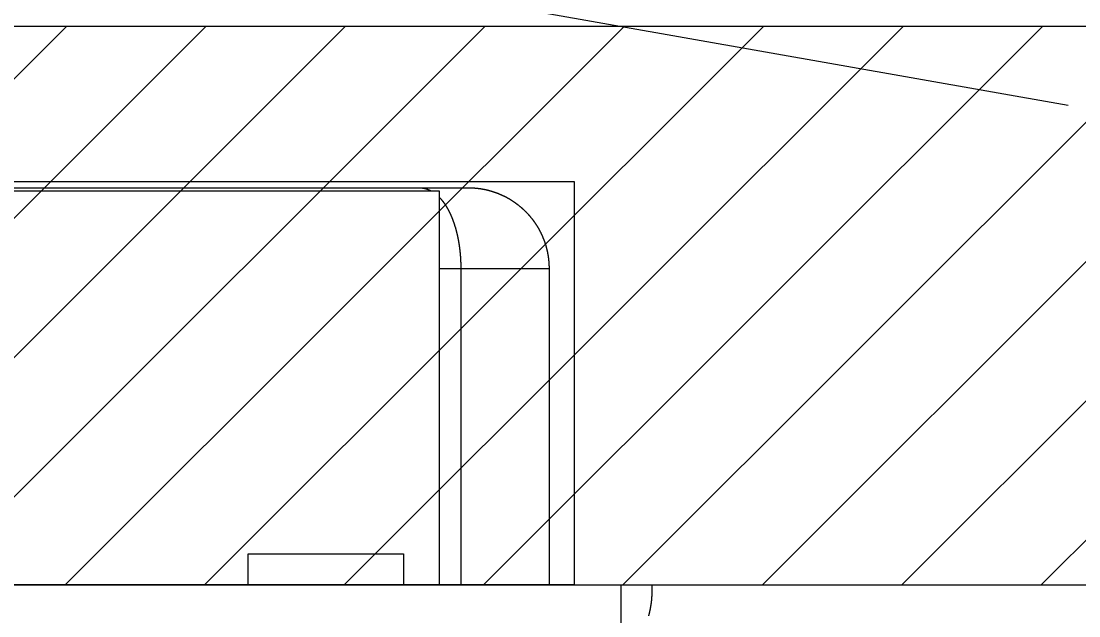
# Model space of a CAD drawing. Header units: millimetres. Extents: x -853320 to 19484, y -510814 to 9708.
# Drawn here: x 13748.54 to 13782.6, y 3747.82 to 3766.98 of the extents above; entities that cross this region are included whole.
import ezdxf

# ---------------------------------------------------------------- set-up
doc = ezdxf.new("R2010")
doc.units = ezdxf.units.MM
doc.linetypes.add('BEARBEITUNGEN', pattern=[0])
doc.linetypes.add('NASCOSTA', pattern=[9.525, 6.35, -3.175])
doc.layers.add('DS_ST_quote 1_50', color=7, linetype='Continuous')
for name, color, linetype, lineweight in [('F_ARREDI', 7, 'Continuous', 5), ('F_FERRAMENTA', 253, 'Continuous', 5), ('F_Guide', 1, 'Continuous', 9), ('F_MULTI laminato OPACO', 1, 'Continuous', 5), ('F_Proiezioni', 253, 'NASCOSTA', 9), ('F_STRIP-LED', 2, 'Continuous', 5)]:
    doc.layers.add(name, color=color, linetype=linetype, lineweight=lineweight)
doc.styles.add('ARIAL', font='arial.ttf')
doc.dimstyles.new('ISO-100', dxfattribs={"dimtxt": 100, "dimasz": 5, "dimexe": 0.25, "dimexo": 6, "dimgap": 6, "dimtad": 1, "dimtxsty": 'ARIAL', "dimblk": 'ARCHTICK', "dimcen": 2.5, "dimdle": 15, "dimse1": 1, "dimse2": 1, "dimclrd": 256, "dimclre": 256, "dimclrt": 256, "dimadec": 0, "dimazin": 0, "dimtfac": 1, "dimtmove": 0, "dimatfit": 3, "dimldrblk": 'ARCHTICK', "dimfxl": 1, "dimlwd": -1, "dimlwe": -1, "dimarcsym": 0})

# ---------------------------------------------------------------- blocks, each defined once
blk = doc.blocks.new('CERNIERA_batttuta_pianta')
at = {"layer": 'F_FERRAMENTA'}
for p, q in [((813224.311, 528412.963), (813224.311, 528415.163)), ((813225.204, 528413.955), (813225.202, 528413.963)), ((813225.207, 528413.947), (813225.204, 528413.955)), ((813225.209, 528413.939), (813225.207, 528413.947)), ((813225.211, 528413.931), (813225.209, 528413.939)), ((813225.213, 528413.923), (813225.211, 528413.931)), ((813225.215, 528413.915), (813225.213, 528413.923)), ((813225.217, 528413.906), (813225.215, 528413.915)), ((813225.219, 528413.898), (813225.217, 528413.906)), ((813225.221, 528413.89), (813225.219, 528413.898)), ((813225.223, 528413.882), (813225.221, 528413.89)), ((813225.225, 528413.874), (813225.223, 528413.882)), ((813225.227, 528413.866), (813225.225, 528413.874)), ((813225.229, 528413.858), (813225.227, 528413.866)), ((813225.231, 528413.849), (813225.229, 528413.858)), ((813225.233, 528413.841), (813225.231, 528413.849)), ((813225.235, 528413.833), (813225.233, 528413.841)), ((813225.237, 528413.825), (813225.235, 528413.833)), ((813225.239, 528413.817), (813225.237, 528413.825)), ((813225.241, 528413.809), (813225.239, 528413.817)), ((813225.242, 528413.8), (813225.241, 528413.809)), ((813225.244, 528413.792), (813225.242, 528413.8)), ((813225.246, 528413.784), (813225.244, 528413.792)), ((813225.248, 528413.776), (813225.246, 528413.784)), ((813225.249, 528413.768), (813225.248, 528413.776)), ((813225.251, 528413.76), (813225.249, 528413.768)), ((813225.253, 528413.752), (813225.251, 528413.76)), ((813225.254, 528413.743), (813225.253, 528413.752)), ((813225.256, 528413.735), (813225.254, 528413.743)), ((813225.257, 528413.727), (813225.256, 528413.735)), ((813225.259, 528413.719), (813225.257, 528413.727)), ((813225.26, 528413.711), (813225.259, 528413.719)), ((813225.262, 528413.703), (813225.26, 528413.711)), ((813225.263, 528413.694), (813225.262, 528413.703)), ((813225.265, 528413.686), (813225.263, 528413.694)), ((813225.266, 528413.678), (813225.265, 528413.686)), ((813225.268, 528413.67), (813225.266, 528413.678)), ((813225.269, 528413.662), (813225.268, 528413.67)), ((813225.27, 528413.654), (813225.269, 528413.662)), ((813225.272, 528413.646), (813225.27, 528413.654)), ((813225.273, 528413.637), (813225.272, 528413.646)), ((813225.274, 528413.629), (813225.273, 528413.637)), ((813225.276, 528413.621), (813225.274, 528413.629)), ((813225.277, 528413.613), (813225.276, 528413.621)), ((813225.278, 528413.605), (813225.277, 528413.613)), ((813225.279, 528413.597), (813225.278, 528413.605)), ((813225.281, 528413.589), (813225.279, 528413.597)), ((813225.282, 528413.58), (813225.281, 528413.589)), ((813225.283, 528413.572), (813225.282, 528413.58)), ((813225.284, 528413.564), (813225.283, 528413.572)), ((813225.285, 528413.556), (813225.284, 528413.564)), ((813225.286, 528413.548), (813225.285, 528413.556)), ((813225.287, 528413.54), (813225.286, 528413.548)), ((813225.288, 528413.532), (813225.287, 528413.54)), ((813225.289, 528413.524), (813225.288, 528413.532)), ((813225.29, 528413.515), (813225.289, 528413.524)), ((813225.291, 528413.507), (813225.29, 528413.515)), ((813225.292, 528413.499), (813225.291, 528413.507)), ((813225.293, 528413.491), (813225.292, 528413.499)), ((813225.294, 528413.483), (813225.293, 528413.491)), ((813225.295, 528413.475), (813225.294, 528413.483)), ((813225.295, 528413.467), (813225.295, 528413.475)), ((813225.296, 528413.459), (813225.295, 528413.467)), ((813225.297, 528413.451), (813225.296, 528413.459)), ((813225.298, 528413.442), (813225.297, 528413.451)), ((813225.299, 528413.434), (813225.298, 528413.442)), ((813225.299, 528413.426), (813225.299, 528413.434)), ((813225.3, 528413.418), (813225.299, 528413.426)), ((813225.301, 528413.41), (813225.3, 528413.418)), ((813225.301, 528413.402), (813225.301, 528413.41)), ((813225.302, 528413.394), (813225.301, 528413.402)), ((813225.303, 528413.386), (813225.302, 528413.394)), ((813225.303, 528413.378), (813225.303, 528413.386)), ((813225.304, 528413.37), (813225.303, 528413.378)), ((813225.304, 528413.362), (813225.304, 528413.37)), ((813225.305, 528413.354), (813225.304, 528413.362)), ((813225.305, 528413.346), (813225.305, 528413.354)), ((813225.306, 528413.338), (813225.305, 528413.346)), ((813225.306, 528413.33), (813225.306, 528413.338)), ((813225.307, 528413.322), (813225.306, 528413.33)), ((813225.307, 528413.314), (813225.307, 528413.322)), ((813225.308, 528413.306), (813225.307, 528413.314)), ((813225.308, 528413.298), (813225.308, 528413.306)), ((813225.308, 528413.29), (813225.308, 528413.298)), ((813225.309, 528413.282), (813225.308, 528413.29)), ((813225.309, 528413.274), (813225.309, 528413.282)), ((813225.309, 528413.266), (813225.309, 528413.274)), ((813225.309, 528413.258), (813225.309, 528413.266)), ((813225.31, 528413.25), (813225.309, 528413.258)), ((813225.31, 528413.242), (813225.31, 528413.25)), ((813225.31, 528413.234), (813225.31, 528413.242)), ((813225.31, 528413.226), (813225.31, 528413.234)), ((813225.31, 528413.218), (813225.31, 528413.226)), ((813225.311, 528413.21), (813225.31, 528413.218)), ((813225.311, 528413.202), (813225.311, 528413.21)), ((813225.311, 528413.194), (813225.311, 528413.202)), ((813225.311, 528413.186), (813225.311, 528413.194)), ((813225.311, 528413.179), (813225.311, 528413.186)), ((813225.311, 528413.171), (813225.311, 528413.179)), ((813225.311, 528413.163), (813225.311, 528413.171)), ((813225.311, 528412.963), (813225.311, 528413.163)), ((813188.411, 528412.963), (813225.311, 528412.963)), ((813210.923, 528412.963), (813210.923, 528412.963)), ((813217.698, 528412.963), (813217.698, 528412.963)), ((813218.459, 528400.263), (813218.459, 528412.963)), ((813219.159, 528402.763), (813219.159, 528412.963)), ((813222.001, 528402.763), (813222.001, 528412.963)), ((813218.459, 528402.763), (813219.159, 528402.763)), ((813219.155, 528402.577), (813219.156, 528402.585)), ((813219.156, 528402.602), (813219.157, 528402.61)), ((813219.156, 528402.594), (813219.156, 528402.602)), ((813219.156, 528402.585), (813219.156, 528402.594)), ((813219.157, 528402.644), (813219.158, 528402.653)), ((813219.157, 528402.636), (813219.157, 528402.644)), ((813219.157, 528402.627), (813219.157, 528402.636)), ((813219.157, 528402.619), (813219.157, 528402.627)), ((813219.157, 528402.61), (813219.157, 528402.619)), ((813219.158, 528402.712), (813219.159, 528402.72)), ((813219.158, 528402.703), (813219.158, 528402.712)), ((813219.158, 528402.695), (813219.158, 528402.703)), ((813219.158, 528402.686), (813219.158, 528402.695)), ((813219.158, 528402.678), (813219.158, 528402.686)), ((813219.158, 528402.669), (813219.158, 528402.678)), ((813219.158, 528402.661), (813219.158, 528402.669)), ((813219.158, 528402.653), (813219.158, 528402.661)), ((813219.159, 528402.763), (813222.001, 528402.763)), ((813219.159, 528402.754), (813219.159, 528402.763)), ((813219.159, 528402.746), (813219.159, 528402.754)), ((813219.159, 528402.737), (813219.159, 528402.746)), ((813219.159, 528402.729), (813219.159, 528402.737)), ((813219.159, 528402.72), (813219.159, 528402.729)), ((813221.994, 528402.579), (813221.995, 528402.587)), ((813221.995, 528402.587), (813221.996, 528402.595)), ((813221.996, 528402.603), (813221.997, 528402.611)), ((813221.996, 528402.595), (813221.996, 528402.603)), ((813221.997, 528402.627), (813221.998, 528402.635)), ((813221.997, 528402.619), (813221.997, 528402.627)), ((813221.997, 528402.611), (813221.997, 528402.619)), ((813221.998, 528402.643), (813221.999, 528402.651)), ((813221.998, 528402.635), (813221.998, 528402.643)), ((813221.999, 528402.675), (813222, 528402.683)), ((813221.999, 528402.667), (813221.999, 528402.675)), ((813221.999, 528402.659), (813221.999, 528402.667)), ((813221.999, 528402.651), (813221.999, 528402.659)), ((813222, 528402.707), (813222.001, 528402.715)), ((813222, 528402.699), (813222, 528402.707)), ((813222, 528402.691), (813222, 528402.699)), ((813222, 528402.683), (813222, 528402.691)), ((813222.001, 528402.755), (813222.001, 528402.763)), ((813222.001, 528402.747), (813222.001, 528402.755)), ((813222.001, 528402.739), (813222.001, 528402.747)), ((813222.001, 528402.731), (813222.001, 528402.739)), ((813222.001, 528402.723), (813222.001, 528402.731)), ((813222.001, 528402.715), (813222.001, 528402.723)), ((813219.132, 528402.236), (813219.133, 528402.244)), ((813219.133, 528402.244), (813219.134, 528402.252)), ((813219.134, 528402.252), (813219.135, 528402.261)), ((813219.135, 528402.269), (813219.136, 528402.277)), ((813219.135, 528402.261), (813219.135, 528402.269)), ((813219.136, 528402.277), (813219.137, 528402.285)), ((813219.137, 528402.285), (813219.138, 528402.294)), ((813219.138, 528402.302), (813219.139, 528402.31)), ((813219.138, 528402.294), (813219.138, 528402.302)), ((813219.139, 528402.31), (813219.14, 528402.318)), ((813219.14, 528402.318), (813219.141, 528402.327)), ((813219.141, 528402.335), (813219.142, 528402.343)), ((813219.141, 528402.327), (813219.141, 528402.335)), ((813219.142, 528402.343), (813219.143, 528402.351)), ((813219.143, 528402.36), (813219.144, 528402.368)), ((813219.143, 528402.351), (813219.143, 528402.36)), ((813219.144, 528402.368), (813219.145, 528402.376)), ((813219.145, 528402.385), (813219.146, 528402.393)), ((813219.145, 528402.376), (813219.145, 528402.385)), ((813219.146, 528402.401), (813219.147, 528402.409)), ((813219.146, 528402.393), (813219.146, 528402.401)), ((813219.147, 528402.418), (813219.148, 528402.426)), ((813219.147, 528402.409), (813219.147, 528402.418)), ((813219.148, 528402.434), (813219.149, 528402.443)), ((813219.148, 528402.426), (813219.148, 528402.434)), ((813219.149, 528402.443), (813219.15, 528402.451)), ((813219.15, 528402.468), (813219.151, 528402.476)), ((813219.15, 528402.46), (813219.15, 528402.468)), ((813219.15, 528402.451), (813219.15, 528402.46)), ((813219.151, 528402.485), (813219.152, 528402.493)), ((813219.151, 528402.476), (813219.151, 528402.485)), ((813219.152, 528402.501), (813219.153, 528402.51)), ((813219.152, 528402.493), (813219.152, 528402.501)), ((813219.153, 528402.526), (813219.154, 528402.535)), ((813219.153, 528402.518), (813219.153, 528402.526)), ((813219.153, 528402.51), (813219.153, 528402.518)), ((813219.154, 528402.552), (813219.155, 528402.56)), ((813219.154, 528402.543), (813219.154, 528402.552)), ((813219.154, 528402.535), (813219.154, 528402.543)), ((813219.155, 528402.568), (813219.155, 528402.577)), ((813219.155, 528402.56), (813219.155, 528402.568)), ((813221.948, 528402.24), (813221.949, 528402.248)), ((813221.949, 528402.248), (813221.951, 528402.256)), ((813221.951, 528402.256), (813221.953, 528402.263)), ((813221.953, 528402.263), (813221.954, 528402.271)), ((813221.954, 528402.271), (813221.956, 528402.279)), ((813221.956, 528402.279), (813221.957, 528402.287)), ((813221.957, 528402.287), (813221.959, 528402.295)), ((813221.959, 528402.295), (813221.96, 528402.303)), ((813221.96, 528402.303), (813221.961, 528402.31)), ((813221.961, 528402.31), (813221.963, 528402.318)), ((813221.963, 528402.318), (813221.964, 528402.326)), ((813221.964, 528402.326), (813221.965, 528402.334)), ((813221.965, 528402.334), (813221.967, 528402.342)), ((813221.967, 528402.342), (813221.968, 528402.35)), ((813221.968, 528402.35), (813221.969, 528402.357)), ((813221.969, 528402.357), (813221.97, 528402.365)), ((813221.97, 528402.365), (813221.972, 528402.373)), ((813221.972, 528402.373), (813221.973, 528402.381)), ((813221.973, 528402.381), (813221.974, 528402.389)), ((813221.974, 528402.389), (813221.975, 528402.397)), ((813221.975, 528402.397), (813221.976, 528402.405)), ((813221.976, 528402.405), (813221.977, 528402.413)), ((813221.977, 528402.413), (813221.978, 528402.42)), ((813221.978, 528402.42), (813221.979, 528402.428)), ((813221.979, 528402.428), (813221.98, 528402.436)), ((813221.98, 528402.436), (813221.981, 528402.444)), ((813221.981, 528402.444), (813221.982, 528402.452)), ((813221.982, 528402.452), (813221.983, 528402.46)), ((813221.983, 528402.46), (813221.984, 528402.468)), ((813221.984, 528402.468), (813221.985, 528402.476)), ((813221.985, 528402.476), (813221.986, 528402.484)), ((813221.986, 528402.484), (813221.987, 528402.492)), ((813221.987, 528402.492), (813221.988, 528402.5)), ((813221.988, 528402.508), (813221.989, 528402.515)), ((813221.988, 528402.5), (813221.988, 528402.508)), ((813221.989, 528402.515), (813221.99, 528402.523)), ((813221.99, 528402.523), (813221.991, 528402.531)), ((813221.991, 528402.539), (813221.992, 528402.547)), ((813221.991, 528402.531), (813221.991, 528402.539)), ((813221.992, 528402.547), (813221.993, 528402.555)), ((813221.993, 528402.563), (813221.994, 528402.571)), ((813221.993, 528402.555), (813221.993, 528402.563)), ((813221.994, 528402.571), (813221.994, 528402.579)), ((813219.086, 528401.898), (813219.087, 528401.906)), ((813219.087, 528401.906), (813219.089, 528401.914)), ((813219.089, 528401.914), (813219.09, 528401.921)), ((813219.09, 528401.921), (813219.091, 528401.929)), ((813219.091, 528401.929), (813219.093, 528401.937)), ((813219.093, 528401.937), (813219.094, 528401.945)), ((813219.094, 528401.945), (813219.095, 528401.953)), ((813219.095, 528401.953), (813219.096, 528401.961)), ((813219.096, 528401.961), (813219.098, 528401.969)), ((813219.098, 528401.969), (813219.099, 528401.977)), ((813219.099, 528401.977), (813219.1, 528401.985)), ((813219.1, 528401.985), (813219.101, 528401.993)), ((813219.101, 528401.993), (813219.103, 528402.001)), ((813219.103, 528402.001), (813219.104, 528402.009)), ((813219.104, 528402.009), (813219.105, 528402.017)), ((813219.105, 528402.017), (813219.106, 528402.025)), ((813219.106, 528402.025), (813219.107, 528402.033)), ((813219.107, 528402.033), (813219.108, 528402.041)), ((813219.108, 528402.041), (813219.11, 528402.049)), ((813219.11, 528402.049), (813219.111, 528402.057)), ((813219.111, 528402.057), (813219.112, 528402.065)), ((813219.112, 528402.065), (813219.113, 528402.073)), ((813219.113, 528402.073), (813219.114, 528402.081)), ((813219.114, 528402.081), (813219.115, 528402.089)), ((813219.115, 528402.089), (813219.116, 528402.097)), ((813219.116, 528402.097), (813219.117, 528402.106)), ((813219.117, 528402.106), (813219.118, 528402.114)), ((813219.118, 528402.114), (813219.119, 528402.122)), ((813219.119, 528402.122), (813219.12, 528402.13)), ((813219.12, 528402.13), (813219.121, 528402.138)), ((813219.121, 528402.138), (813219.122, 528402.146)), ((813219.122, 528402.146), (813219.123, 528402.154)), ((813219.123, 528402.154), (813219.124, 528402.162)), ((813219.124, 528402.162), (813219.125, 528402.171)), ((813219.125, 528402.171), (813219.126, 528402.179)), ((813219.126, 528402.179), (813219.127, 528402.187)), ((813219.127, 528402.187), (813219.128, 528402.195)), ((813219.128, 528402.195), (813219.129, 528402.203)), ((813219.129, 528402.203), (813219.13, 528402.211)), ((813219.13, 528402.211), (813219.131, 528402.22)), ((813219.131, 528402.228), (813219.132, 528402.236)), ((813219.131, 528402.22), (813219.131, 528402.228)), ((813221.852, 528401.895), (813221.855, 528401.903)), ((813221.855, 528401.903), (813221.857, 528401.91)), ((813221.857, 528401.91), (813221.86, 528401.918)), ((813221.86, 528401.918), (813221.862, 528401.925)), ((813221.862, 528401.925), (813221.865, 528401.933)), ((813221.865, 528401.933), (813221.868, 528401.94)), ((813221.868, 528401.94), (813221.87, 528401.948)), ((813221.87, 528401.948), (813221.873, 528401.955)), ((813221.873, 528401.955), (813221.875, 528401.963)), ((813221.875, 528401.963), (813221.877, 528401.971)), ((813221.877, 528401.971), (813221.88, 528401.978)), ((813221.88, 528401.978), (813221.882, 528401.986)), ((813221.882, 528401.986), (813221.885, 528401.993)), ((813221.885, 528401.993), (813221.887, 528402.001)), ((813221.887, 528402.001), (813221.889, 528402.009)), ((813221.889, 528402.009), (813221.892, 528402.016)), ((813221.892, 528402.016), (813221.894, 528402.024)), ((813221.894, 528402.024), (813221.896, 528402.032)), ((813221.896, 528402.032), (813221.898, 528402.039)), ((813221.898, 528402.039), (813221.9, 528402.047)), ((813221.9, 528402.047), (813221.903, 528402.054)), ((813221.903, 528402.054), (813221.905, 528402.062)), ((813221.905, 528402.062), (813221.907, 528402.07)), ((813221.907, 528402.07), (813221.909, 528402.077)), ((813221.909, 528402.077), (813221.911, 528402.085)), ((813221.911, 528402.085), (813221.913, 528402.093)), ((813221.913, 528402.093), (813221.915, 528402.101)), ((813221.915, 528402.101), (813221.917, 528402.108)), ((813221.917, 528402.108), (813221.919, 528402.116)), ((813221.919, 528402.116), (813221.921, 528402.124)), ((813221.921, 528402.124), (813221.923, 528402.131)), ((813221.923, 528402.131), (813221.925, 528402.139)), ((813221.925, 528402.139), (813221.927, 528402.147)), ((813221.927, 528402.147), (813221.929, 528402.155)), ((813221.929, 528402.155), (813221.931, 528402.162)), ((813221.931, 528402.162), (813221.933, 528402.17)), ((813221.933, 528402.17), (813221.934, 528402.178)), ((813221.934, 528402.178), (813221.936, 528402.186)), ((813221.936, 528402.186), (813221.938, 528402.193)), ((813221.938, 528402.193), (813221.94, 528402.201)), ((813221.94, 528402.201), (813221.941, 528402.209)), ((813221.941, 528402.209), (813221.943, 528402.217)), ((813221.943, 528402.217), (813221.945, 528402.224)), ((813221.945, 528402.224), (813221.946, 528402.232)), ((813221.946, 528402.232), (813221.948, 528402.24)), ((813219.012, 528401.556), (813219.014, 528401.563)), ((813219.014, 528401.563), (813219.016, 528401.571)), ((813219.016, 528401.571), (813219.018, 528401.578)), ((813219.018, 528401.578), (813219.02, 528401.585)), ((813219.02, 528401.585), (813219.021, 528401.593)), ((813219.021, 528401.593), (813219.023, 528401.6)), ((813219.023, 528401.6), (813219.025, 528401.607)), ((813219.025, 528401.607), (813219.027, 528401.615)), ((813219.027, 528401.615), (813219.029, 528401.622)), ((813219.029, 528401.622), (813219.031, 528401.63)), ((813219.031, 528401.63), (813219.032, 528401.637)), ((813219.032, 528401.637), (813219.034, 528401.644)), ((813219.034, 528401.644), (813219.036, 528401.652)), ((813219.036, 528401.652), (813219.038, 528401.659)), ((813219.038, 528401.659), (813219.039, 528401.667)), ((813219.039, 528401.667), (813219.041, 528401.674)), ((813219.041, 528401.674), (813219.043, 528401.682)), ((813219.043, 528401.682), (813219.044, 528401.689)), ((813219.044, 528401.689), (813219.046, 528401.697)), ((813219.046, 528401.697), (813219.048, 528401.705)), ((813219.048, 528401.705), (813219.049, 528401.712)), ((813219.049, 528401.712), (813219.051, 528401.72)), ((813219.051, 528401.72), (813219.053, 528401.727)), ((813219.053, 528401.727), (813219.054, 528401.735)), ((813219.054, 528401.735), (813219.056, 528401.743)), ((813219.056, 528401.743), (813219.058, 528401.75)), ((813219.058, 528401.75), (813219.059, 528401.758)), ((813219.059, 528401.758), (813219.061, 528401.765)), ((813219.061, 528401.765), (813219.062, 528401.773)), ((813219.062, 528401.773), (813219.064, 528401.781)), ((813219.064, 528401.781), (813219.065, 528401.789)), ((813219.065, 528401.789), (813219.067, 528401.796)), ((813219.067, 528401.796), (813219.068, 528401.804)), ((813219.068, 528401.804), (813219.07, 528401.812)), ((813219.07, 528401.812), (813219.071, 528401.819)), ((813219.071, 528401.819), (813219.073, 528401.827)), ((813219.073, 528401.827), (813219.074, 528401.835)), ((813219.074, 528401.835), (813219.076, 528401.843)), ((813219.076, 528401.843), (813219.077, 528401.851)), ((813219.077, 528401.851), (813219.079, 528401.858)), ((813219.079, 528401.858), (813219.08, 528401.866)), ((813219.08, 528401.866), (813219.082, 528401.874)), ((813219.082, 528401.874), (813219.083, 528401.882)), ((813219.083, 528401.882), (813219.084, 528401.89)), ((813219.084, 528401.89), (813219.086, 528401.898)), ((813221.706, 528401.559), (813221.709, 528401.566)), ((813221.709, 528401.566), (813221.713, 528401.573)), ((813221.713, 528401.573), (813221.717, 528401.58)), ((813221.717, 528401.58), (813221.72, 528401.587)), ((813221.72, 528401.587), (813221.724, 528401.595)), ((813221.724, 528401.595), (813221.727, 528401.602)), ((813221.727, 528401.602), (813221.731, 528401.609)), ((813221.731, 528401.609), (813221.734, 528401.616)), ((813221.734, 528401.616), (813221.738, 528401.623)), ((813221.738, 528401.623), (813221.741, 528401.63)), ((813221.741, 528401.63), (813221.745, 528401.637)), ((813221.745, 528401.637), (813221.748, 528401.645)), ((813221.748, 528401.645), (813221.752, 528401.652)), ((813221.752, 528401.652), (813221.755, 528401.659)), ((813221.755, 528401.659), (813221.759, 528401.666)), ((813221.759, 528401.666), (813221.762, 528401.673)), ((813221.762, 528401.673), (813221.765, 528401.681)), ((813221.765, 528401.681), (813221.768, 528401.688)), ((813221.768, 528401.688), (813221.772, 528401.695)), ((813221.772, 528401.695), (813221.775, 528401.702)), ((813221.775, 528401.702), (813221.778, 528401.71)), ((813221.778, 528401.71), (813221.781, 528401.717)), ((813221.781, 528401.717), (813221.785, 528401.724)), ((813221.785, 528401.724), (813221.788, 528401.732)), ((813221.788, 528401.732), (813221.791, 528401.739)), ((813221.791, 528401.739), (813221.794, 528401.746)), ((813221.794, 528401.746), (813221.797, 528401.754)), ((813221.797, 528401.754), (813221.8, 528401.761)), ((813221.8, 528401.761), (813221.803, 528401.768)), ((813221.803, 528401.768), (813221.806, 528401.776)), ((813221.806, 528401.776), (813221.809, 528401.783)), ((813221.809, 528401.783), (813221.812, 528401.791)), ((813221.812, 528401.791), (813221.815, 528401.798)), ((813221.815, 528401.798), (813221.818, 528401.805)), ((813221.818, 528401.805), (813221.821, 528401.813)), ((813221.821, 528401.813), (813221.824, 528401.82)), ((813221.824, 528401.82), (813221.827, 528401.828)), ((813221.827, 528401.828), (813221.83, 528401.835)), ((813221.83, 528401.835), (813221.833, 528401.843)), ((813221.833, 528401.843), (813221.836, 528401.85)), ((813221.836, 528401.85), (813221.838, 528401.858)), ((813221.838, 528401.858), (813221.841, 528401.865)), ((813221.841, 528401.865), (813221.844, 528401.873)), ((813221.844, 528401.873), (813221.847, 528401.88)), ((813221.847, 528401.88), (813221.849, 528401.888)), ((813221.849, 528401.888), (813221.852, 528401.895)), ((813218.907, 528401.218), (813218.909, 528401.224)), ((813218.909, 528401.224), (813218.911, 528401.231)), ((813218.911, 528401.231), (813218.914, 528401.237)), ((813218.914, 528401.237), (813218.916, 528401.244)), ((813218.916, 528401.244), (813218.918, 528401.25)), ((813218.918, 528401.25), (813218.921, 528401.257)), ((813218.921, 528401.257), (813218.923, 528401.264)), ((813218.923, 528401.264), (813218.925, 528401.27)), ((813218.925, 528401.27), (813218.928, 528401.277)), ((813218.928, 528401.277), (813218.93, 528401.284)), ((813218.93, 528401.284), (813218.932, 528401.29)), ((813218.932, 528401.29), (813218.935, 528401.297)), ((813218.935, 528401.297), (813218.937, 528401.304)), ((813218.937, 528401.304), (813218.939, 528401.31)), ((813218.939, 528401.31), (813218.942, 528401.317)), ((813218.942, 528401.317), (813218.944, 528401.324)), ((813218.944, 528401.324), (813218.946, 528401.331)), ((813218.946, 528401.331), (813218.948, 528401.338)), ((813218.948, 528401.338), (813218.95, 528401.344)), ((813218.95, 528401.344), (813218.953, 528401.351)), ((813218.953, 528401.351), (813218.955, 528401.358)), ((813218.955, 528401.358), (813218.957, 528401.365)), ((813218.957, 528401.365), (813218.959, 528401.372)), ((813218.959, 528401.372), (813218.961, 528401.379)), ((813218.961, 528401.379), (813218.964, 528401.386)), ((813218.964, 528401.386), (813218.966, 528401.393)), ((813218.966, 528401.393), (813218.968, 528401.399)), ((813218.968, 528401.399), (813218.97, 528401.406)), ((813218.97, 528401.406), (813218.972, 528401.413)), ((813218.972, 528401.413), (813218.974, 528401.42)), ((813218.974, 528401.42), (813218.976, 528401.427)), ((813218.976, 528401.427), (813218.978, 528401.434)), ((813218.978, 528401.434), (813218.98, 528401.441)), ((813218.98, 528401.441), (813218.983, 528401.448)), ((813218.983, 528401.448), (813218.985, 528401.456)), ((813218.985, 528401.456), (813218.987, 528401.463)), ((813218.987, 528401.463), (813218.989, 528401.47)), ((813218.989, 528401.47), (813218.991, 528401.477)), ((813218.991, 528401.477), (813218.993, 528401.484)), ((813218.993, 528401.484), (813218.995, 528401.491)), ((813218.995, 528401.491), (813218.997, 528401.498)), ((813218.997, 528401.498), (813218.999, 528401.505)), ((813218.999, 528401.505), (813219.001, 528401.513)), ((813219.001, 528401.513), (813219.003, 528401.52)), ((813219.003, 528401.52), (813219.004, 528401.527)), ((813219.004, 528401.527), (813219.006, 528401.534)), ((813219.006, 528401.534), (813219.008, 528401.542)), ((813219.008, 528401.542), (813219.01, 528401.549)), ((813219.01, 528401.549), (813219.012, 528401.556)), ((813221.491, 528401.216), (813221.496, 528401.223)), ((813221.496, 528401.223), (813221.501, 528401.229)), ((813221.501, 528401.229), (813221.505, 528401.235)), ((813221.505, 528401.235), (813221.51, 528401.242)), ((813221.51, 528401.242), (813221.515, 528401.248)), ((813221.515, 528401.248), (813221.519, 528401.255)), ((813221.519, 528401.255), (813221.524, 528401.261)), ((813221.524, 528401.261), (813221.528, 528401.268)), ((813221.528, 528401.268), (813221.533, 528401.274)), ((813221.533, 528401.274), (813221.537, 528401.281)), ((813221.537, 528401.281), (813221.542, 528401.287)), ((813221.542, 528401.287), (813221.546, 528401.294)), ((813221.546, 528401.294), (813221.551, 528401.3)), ((813221.551, 528401.3), (813221.555, 528401.307)), ((813221.555, 528401.307), (813221.56, 528401.314)), ((813221.56, 528401.314), (813221.564, 528401.32)), ((813221.564, 528401.32), (813221.569, 528401.327)), ((813221.569, 528401.327), (813221.573, 528401.333)), ((813221.573, 528401.333), (813221.577, 528401.34)), ((813221.577, 528401.34), (813221.582, 528401.347)), ((813221.582, 528401.347), (813221.586, 528401.353)), ((813221.586, 528401.353), (813221.59, 528401.36)), ((813221.59, 528401.36), (813221.594, 528401.367)), ((813221.594, 528401.367), (813221.599, 528401.373)), ((813221.599, 528401.373), (813221.603, 528401.38)), ((813221.603, 528401.38), (813221.607, 528401.387)), ((813221.607, 528401.387), (813221.611, 528401.394)), ((813221.611, 528401.394), (813221.616, 528401.4)), ((813221.616, 528401.4), (813221.62, 528401.407)), ((813221.62, 528401.407), (813221.624, 528401.414)), ((813221.624, 528401.414), (813221.628, 528401.421)), ((813221.628, 528401.421), (813221.632, 528401.427)), ((813221.632, 528401.427), (813221.636, 528401.434)), ((813221.636, 528401.434), (813221.64, 528401.441)), ((813221.64, 528401.441), (813221.644, 528401.448)), ((813221.644, 528401.448), (813221.648, 528401.455)), ((813221.648, 528401.455), (813221.652, 528401.462)), ((813221.652, 528401.462), (813221.656, 528401.469)), ((813221.656, 528401.469), (813221.66, 528401.475)), ((813221.66, 528401.475), (813221.664, 528401.482)), ((813221.664, 528401.482), (813221.668, 528401.489)), ((813221.668, 528401.489), (813221.672, 528401.496)), ((813221.672, 528401.496), (813221.676, 528401.503)), ((813221.676, 528401.503), (813221.679, 528401.51)), ((813221.679, 528401.51), (813221.683, 528401.517)), ((813221.683, 528401.517), (813221.687, 528401.524)), ((813221.687, 528401.524), (813221.691, 528401.531)), ((813221.691, 528401.531), (813221.695, 528401.538)), ((813221.695, 528401.538), (813221.698, 528401.545)), ((813221.698, 528401.545), (813221.702, 528401.552)), ((813221.702, 528401.552), (813221.706, 528401.559)), ((813218.754, 528400.875), (813218.757, 528400.88)), ((813218.757, 528400.88), (813218.76, 528400.886)), ((813218.76, 528400.886), (813218.763, 528400.891)), ((813218.763, 528400.891), (813218.766, 528400.897)), ((813218.766, 528400.897), (813218.768, 528400.902)), ((813218.768, 528400.902), (813218.771, 528400.908)), ((813218.771, 528400.908), (813218.774, 528400.914)), ((813218.774, 528400.914), (813218.777, 528400.919)), ((813218.777, 528400.919), (813218.78, 528400.925)), ((813218.78, 528400.925), (813218.783, 528400.93)), ((813218.783, 528400.93), (813218.786, 528400.936)), ((813218.786, 528400.936), (813218.788, 528400.942)), ((813218.788, 528400.942), (813218.791, 528400.948)), ((813218.791, 528400.948), (813218.794, 528400.953)), ((813218.794, 528400.953), (813218.797, 528400.959)), ((813218.797, 528400.959), (813218.8, 528400.965)), ((813218.8, 528400.965), (813218.802, 528400.971)), ((813218.802, 528400.971), (813218.805, 528400.976)), ((813218.805, 528400.976), (813218.808, 528400.982)), ((813218.808, 528400.982), (813218.811, 528400.988)), ((813218.811, 528400.988), (813218.813, 528400.994)), ((813218.813, 528400.994), (813218.816, 528401)), ((813218.816, 528401), (813218.819, 528401.006)), ((813218.819, 528401.006), (813218.822, 528401.012)), ((813218.822, 528401.012), (813218.824, 528401.018)), ((813218.824, 528401.018), (813218.827, 528401.024)), ((813218.827, 528401.024), (813218.83, 528401.03)), ((813218.83, 528401.03), (813218.833, 528401.036)), ((813218.833, 528401.036), (813218.835, 528401.042)), ((813218.835, 528401.042), (813218.838, 528401.048)), ((813218.838, 528401.048), (813218.841, 528401.054)), ((813218.841, 528401.054), (813218.843, 528401.06)), ((813218.843, 528401.06), (813218.846, 528401.066)), ((813218.846, 528401.066), (813218.848, 528401.072)), ((813218.848, 528401.072), (813218.851, 528401.078)), ((813218.851, 528401.078), (813218.854, 528401.084)), ((813218.854, 528401.084), (813218.856, 528401.09)), ((813218.856, 528401.09), (813218.859, 528401.097)), ((813218.859, 528401.097), (813218.862, 528401.103)), ((813218.862, 528401.103), (813218.864, 528401.109)), ((813218.864, 528401.109), (813218.867, 528401.115)), ((813218.867, 528401.115), (813218.869, 528401.122)), ((813218.869, 528401.122), (813218.872, 528401.128)), ((813218.872, 528401.128), (813218.874, 528401.134)), ((813218.874, 528401.134), (813218.877, 528401.14)), ((813218.877, 528401.14), (813218.879, 528401.147)), ((813218.879, 528401.147), (813218.882, 528401.153)), ((813218.882, 528401.153), (813218.884, 528401.159)), ((813218.884, 528401.159), (813218.887, 528401.166)), ((813218.887, 528401.166), (813218.889, 528401.172)), ((813218.889, 528401.172), (813218.892, 528401.179)), ((813218.892, 528401.179), (813218.894, 528401.185)), ((813218.894, 528401.185), (813218.897, 528401.192)), ((813218.897, 528401.192), (813218.899, 528401.198)), ((813218.899, 528401.198), (813218.902, 528401.205)), ((813218.902, 528401.205), (813218.904, 528401.211)), ((813218.904, 528401.211), (813218.907, 528401.218)), ((813221.192, 528400.878), (813221.197, 528400.883)), ((813221.197, 528400.883), (813221.203, 528400.889)), ((813221.203, 528400.889), (813221.209, 528400.894)), ((813221.209, 528400.894), (813221.215, 528400.9)), ((813221.215, 528400.9), (813221.22, 528400.905)), ((813221.22, 528400.905), (813221.226, 528400.911)), ((813221.226, 528400.911), (813221.232, 528400.916)), ((813221.232, 528400.916), (813221.237, 528400.922)), ((813221.237, 528400.922), (813221.243, 528400.928)), ((813221.243, 528400.928), (813221.248, 528400.933)), ((813221.248, 528400.933), (813221.254, 528400.939)), ((813221.254, 528400.939), (813221.26, 528400.945)), ((813221.26, 528400.945), (813221.265, 528400.95)), ((813221.265, 528400.95), (813221.271, 528400.956)), ((813221.271, 528400.956), (813221.276, 528400.962)), ((813221.276, 528400.962), (813221.282, 528400.967)), ((813221.282, 528400.967), (813221.287, 528400.973)), ((813221.287, 528400.973), (813221.293, 528400.979)), ((813221.293, 528400.979), (813221.298, 528400.985)), ((813221.298, 528400.985), (813221.304, 528400.991)), ((813221.304, 528400.991), (813221.309, 528400.996)), ((813221.309, 528400.996), (813221.314, 528401.002)), ((813221.314, 528401.002), (813221.32, 528401.008)), ((813221.32, 528401.008), (813221.325, 528401.014)), ((813221.325, 528401.014), (813221.33, 528401.02)), ((813221.33, 528401.02), (813221.336, 528401.026)), ((813221.336, 528401.026), (813221.341, 528401.032)), ((813221.341, 528401.032), (813221.346, 528401.038)), ((813221.346, 528401.038), (813221.352, 528401.044)), ((813221.352, 528401.044), (813221.357, 528401.049)), ((813221.357, 528401.049), (813221.362, 528401.055)), ((813221.362, 528401.055), (813221.367, 528401.061)), ((813221.367, 528401.061), (813221.372, 528401.067)), ((813221.372, 528401.067), (813221.378, 528401.074)), ((813221.378, 528401.074), (813221.383, 528401.08)), ((813221.383, 528401.08), (813221.388, 528401.086)), ((813221.388, 528401.086), (813221.393, 528401.092)), ((813221.393, 528401.092), (813221.398, 528401.098)), ((813221.398, 528401.098), (813221.403, 528401.104)), ((813221.403, 528401.104), (813221.408, 528401.11)), ((813221.408, 528401.11), (813221.413, 528401.116)), ((813221.413, 528401.116), (813221.418, 528401.122)), ((813221.418, 528401.122), (813221.423, 528401.128)), ((813221.423, 528401.128), (813221.428, 528401.135)), ((813221.428, 528401.135), (813221.433, 528401.141)), ((813221.433, 528401.141), (813221.438, 528401.147)), ((813221.438, 528401.147), (813221.443, 528401.153)), ((813221.443, 528401.153), (813221.448, 528401.159)), ((813221.448, 528401.159), (813221.453, 528401.166)), ((813221.453, 528401.166), (813221.458, 528401.172)), ((813221.458, 528401.172), (813221.463, 528401.178)), ((813221.463, 528401.178), (813221.467, 528401.185)), ((813221.467, 528401.185), (813221.472, 528401.191)), ((813221.472, 528401.191), (813221.477, 528401.197)), ((813221.477, 528401.197), (813221.482, 528401.204)), ((813221.482, 528401.204), (813221.486, 528401.21)), ((813221.486, 528401.21), (813221.491, 528401.216)), ((813218.528, 528400.538), (813218.532, 528400.542)), ((813218.532, 528400.542), (813218.535, 528400.546)), ((813218.535, 528400.546), (813218.539, 528400.55)), ((813218.539, 528400.55), (813218.542, 528400.554)), ((813218.542, 528400.554), (813218.545, 528400.558)), ((813218.545, 528400.558), (813218.549, 528400.562)), ((813218.549, 528400.562), (813218.552, 528400.566)), ((813218.552, 528400.566), (813218.555, 528400.571)), ((813218.555, 528400.571), (813218.559, 528400.575)), ((813218.559, 528400.575), (813218.562, 528400.579)), ((813218.562, 528400.579), (813218.566, 528400.583)), ((813218.566, 528400.583), (813218.569, 528400.588)), ((813218.569, 528400.588), (813218.572, 528400.592)), ((813218.572, 528400.592), (813218.576, 528400.596)), ((813218.576, 528400.596), (813218.579, 528400.6)), ((813218.579, 528400.6), (813218.582, 528400.605)), ((813218.582, 528400.605), (813218.586, 528400.609)), ((813218.586, 528400.609), (813218.589, 528400.614)), ((813218.589, 528400.614), (813218.592, 528400.618)), ((813218.592, 528400.618), (813218.595, 528400.622)), ((813218.595, 528400.622), (813218.599, 528400.627)), ((813218.599, 528400.627), (813218.602, 528400.631)), ((813218.602, 528400.631), (813218.605, 528400.636)), ((813218.605, 528400.636), (813218.609, 528400.64)), ((813218.609, 528400.64), (813218.612, 528400.645)), ((813218.612, 528400.645), (813218.615, 528400.649)), ((813218.615, 528400.649), (813218.618, 528400.654)), ((813218.618, 528400.654), (813218.622, 528400.658)), ((813218.622, 528400.658), (813218.625, 528400.663)), ((813218.625, 528400.663), (813218.628, 528400.668)), ((813218.628, 528400.668), (813218.631, 528400.672)), ((813218.631, 528400.672), (813218.634, 528400.677)), ((813218.634, 528400.677), (813218.638, 528400.682)), ((813218.638, 528400.682), (813218.641, 528400.686)), ((813218.641, 528400.686), (813218.644, 528400.691)), ((813218.644, 528400.691), (813218.647, 528400.696)), ((813218.647, 528400.696), (813218.65, 528400.701)), ((813218.65, 528400.701), (813218.654, 528400.705)), ((813218.654, 528400.705), (813218.657, 528400.71)), ((813218.657, 528400.71), (813218.66, 528400.715)), ((813218.66, 528400.715), (813218.663, 528400.72)), ((813218.663, 528400.72), (813218.666, 528400.725)), ((813218.666, 528400.725), (813218.669, 528400.73)), ((813218.669, 528400.73), (813218.672, 528400.735)), ((813218.672, 528400.735), (813218.676, 528400.74)), ((813218.676, 528400.74), (813218.679, 528400.744)), ((813218.679, 528400.744), (813218.682, 528400.749)), ((813218.682, 528400.749), (813218.685, 528400.754)), ((813218.685, 528400.754), (813218.688, 528400.759)), ((813218.688, 528400.759), (813218.691, 528400.765)), ((813218.691, 528400.765), (813218.694, 528400.77)), ((813218.694, 528400.77), (813218.697, 528400.775)), ((813218.697, 528400.775), (813218.7, 528400.78)), ((813218.7, 528400.78), (813218.703, 528400.785)), ((813218.703, 528400.785), (813218.706, 528400.79)), ((813218.706, 528400.79), (813218.709, 528400.795)), ((813218.709, 528400.795), (813218.712, 528400.8)), ((813218.712, 528400.8), (813218.715, 528400.806)), ((813218.715, 528400.806), (813218.718, 528400.811)), ((813218.718, 528400.811), (813218.721, 528400.816)), ((813218.721, 528400.816), (813218.724, 528400.821)), ((813218.724, 528400.821), (813218.727, 528400.826)), ((813218.727, 528400.826), (813218.73, 528400.832)), ((813218.73, 528400.832), (813218.733, 528400.837)), ((813218.733, 528400.837), (813218.736, 528400.842)), ((813218.736, 528400.842), (813218.739, 528400.848)), ((813218.739, 528400.848), (813218.742, 528400.853)), ((813218.742, 528400.853), (813218.745, 528400.859)), ((813218.745, 528400.859), (813218.748, 528400.864)), ((813218.748, 528400.864), (813218.751, 528400.869)), ((813218.751, 528400.869), (813218.754, 528400.875)), ((813220.746, 528400.538), (813220.753, 528400.542)), ((813220.753, 528400.542), (813220.76, 528400.546)), ((813220.76, 528400.546), (813220.766, 528400.55)), ((813220.766, 528400.55), (813220.773, 528400.554)), ((813220.773, 528400.554), (813220.78, 528400.558)), ((813220.78, 528400.558), (813220.787, 528400.563)), ((813220.787, 528400.563), (813220.793, 528400.567)), ((813220.793, 528400.567), (813220.8, 528400.571)), ((813220.8, 528400.571), (813220.807, 528400.575)), ((813220.807, 528400.575), (813220.813, 528400.579)), ((813220.813, 528400.579), (813220.82, 528400.584)), ((813220.82, 528400.584), (813220.826, 528400.588)), ((813220.826, 528400.588), (813220.833, 528400.592)), ((813220.833, 528400.592), (813220.84, 528400.597)), ((813220.84, 528400.597), (813220.846, 528400.601)), ((813220.846, 528400.601), (813220.853, 528400.606)), ((813220.853, 528400.606), (813220.859, 528400.61)), ((813220.859, 528400.61), (813220.866, 528400.614)), ((813220.866, 528400.614), (813220.872, 528400.619)), ((813220.872, 528400.619), (813220.879, 528400.623)), ((813220.879, 528400.623), (813220.885, 528400.628)), ((813220.885, 528400.628), (813220.892, 528400.632)), ((813220.892, 528400.632), (813220.898, 528400.637)), ((813220.898, 528400.637), (813220.905, 528400.642)), ((813220.905, 528400.642), (813220.911, 528400.646)), ((813220.911, 528400.646), (813220.918, 528400.651)), ((813220.918, 528400.651), (813220.924, 528400.655)), ((813220.924, 528400.655), (813220.93, 528400.66)), ((813220.93, 528400.66), (813220.937, 528400.665)), ((813220.937, 528400.665), (813220.943, 528400.669)), ((813220.943, 528400.669), (813220.949, 528400.674)), ((813220.949, 528400.674), (813220.956, 528400.679)), ((813220.956, 528400.679), (813220.962, 528400.683)), ((813220.962, 528400.683), (813220.968, 528400.688)), ((813220.968, 528400.688), (813220.975, 528400.693)), ((813220.975, 528400.693), (813220.981, 528400.698)), ((813220.981, 528400.698), (813220.987, 528400.703)), ((813220.987, 528400.703), (813220.994, 528400.707)), ((813220.994, 528400.707), (813221, 528400.712)), ((813221, 528400.712), (813221.006, 528400.717)), ((813221.006, 528400.717), (813221.012, 528400.722)), ((813221.012, 528400.722), (813221.018, 528400.727)), ((813221.018, 528400.727), (813221.025, 528400.732)), ((813221.025, 528400.732), (813221.031, 528400.737)), ((813221.031, 528400.737), (813221.037, 528400.742)), ((813221.037, 528400.742), (813221.043, 528400.747)), ((813221.043, 528400.747), (813221.049, 528400.752)), ((813221.049, 528400.752), (813221.055, 528400.757)), ((813221.055, 528400.757), (813221.061, 528400.762)), ((813221.061, 528400.762), (813221.068, 528400.767)), ((813221.068, 528400.767), (813221.074, 528400.772)), ((813221.074, 528400.772), (813221.08, 528400.777)), ((813221.08, 528400.777), (813221.086, 528400.782)), ((813221.086, 528400.782), (813221.092, 528400.787)), ((813221.092, 528400.787), (813221.098, 528400.793)), ((813221.098, 528400.793), (813221.104, 528400.798)), ((813221.104, 528400.798), (813221.11, 528400.803)), ((813221.11, 528400.803), (813221.116, 528400.808)), ((813221.116, 528400.808), (813221.122, 528400.813)), ((813221.122, 528400.813), (813221.128, 528400.819)), ((813221.128, 528400.819), (813221.133, 528400.824)), ((813221.133, 528400.824), (813221.139, 528400.829)), ((813221.139, 528400.829), (813221.145, 528400.834)), ((813221.145, 528400.834), (813221.151, 528400.84)), ((813221.151, 528400.84), (813221.157, 528400.845)), ((813221.157, 528400.845), (813221.163, 528400.85)), ((813221.163, 528400.85), (813221.169, 528400.856)), ((813221.169, 528400.856), (813221.174, 528400.861)), ((813221.174, 528400.861), (813221.18, 528400.867)), ((813221.18, 528400.867), (813221.186, 528400.872)), ((813221.186, 528400.872), (813221.192, 528400.878)), ((813193.857, 528400.263), (813218.459, 528400.263)), ((813218.049, 528400.198), (813218.053, 528400.2)), ((813218.053, 528400.2), (813218.057, 528400.201)), ((813218.057, 528400.201), (813218.061, 528400.202)), ((813218.061, 528400.202), (813218.065, 528400.204)), ((813218.065, 528400.204), (813218.069, 528400.205)), ((813218.069, 528400.205), (813218.073, 528400.206)), ((813218.073, 528400.206), (813218.077, 528400.208)), ((813218.077, 528400.208), (813218.081, 528400.209)), ((813218.081, 528400.209), (813218.085, 528400.211)), ((813218.085, 528400.211), (813218.089, 528400.212)), ((813218.089, 528400.212), (813218.093, 528400.214)), ((813218.093, 528400.214), (813218.097, 528400.215)), ((813218.097, 528400.215), (813218.101, 528400.217)), ((813218.101, 528400.217), (813218.105, 528400.218)), ((813218.105, 528400.218), (813218.109, 528400.22)), ((813218.109, 528400.22), (813218.113, 528400.222)), ((813218.113, 528400.222), (813218.117, 528400.223)), ((813218.117, 528400.223), (813218.121, 528400.225)), ((813218.121, 528400.225), (813218.125, 528400.226)), ((813218.125, 528400.226), (813218.129, 528400.228)), ((813218.129, 528400.228), (813218.133, 528400.23)), ((813218.133, 528400.23), (813218.137, 528400.232)), ((813218.137, 528400.232), (813218.141, 528400.233)), ((813218.141, 528400.233), (813218.145, 528400.235)), ((813218.145, 528400.235), (813218.148, 528400.237)), ((813218.148, 528400.237), (813218.152, 528400.239)), ((813218.152, 528400.239), (813218.156, 528400.241)), ((813218.156, 528400.241), (813218.16, 528400.243)), ((813218.16, 528400.243), (813218.164, 528400.244)), ((813218.164, 528400.244), (813218.168, 528400.246)), ((813218.168, 528400.246), (813218.172, 528400.248)), ((813218.172, 528400.248), (813218.176, 528400.25)), ((813218.176, 528400.25), (813218.18, 528400.252)), ((813218.18, 528400.252), (813218.184, 528400.254)), ((813218.184, 528400.254), (813218.188, 528400.256)), ((813218.188, 528400.256), (813218.192, 528400.258)), ((813218.192, 528400.258), (813218.196, 528400.26)), ((813218.196, 528400.26), (813218.199, 528400.263)), ((813218.459, 528400.462), (813218.462, 528400.465)), ((813218.462, 528400.465), (813218.466, 528400.469)), ((813218.466, 528400.469), (813218.469, 528400.472)), ((813218.469, 528400.472), (813218.473, 528400.476)), ((813218.473, 528400.476), (813218.476, 528400.48)), ((813218.476, 528400.48), (813218.48, 528400.484)), ((813218.48, 528400.484), (813218.483, 528400.487)), ((813218.483, 528400.487), (813218.487, 528400.491)), ((813218.487, 528400.491), (813218.49, 528400.495)), ((813218.49, 528400.495), (813218.494, 528400.499)), ((813218.494, 528400.499), (813218.497, 528400.502)), ((813218.497, 528400.502), (813218.501, 528400.506)), ((813218.501, 528400.506), (813218.504, 528400.51)), ((813218.504, 528400.51), (813218.508, 528400.514)), ((813218.508, 528400.514), (813218.511, 528400.518)), ((813218.511, 528400.518), (813218.515, 528400.522)), ((813218.515, 528400.522), (813218.518, 528400.526)), ((813218.518, 528400.526), (813218.521, 528400.53)), ((813218.521, 528400.53), (813218.525, 528400.534)), ((813218.525, 528400.534), (813218.528, 528400.538)), ((813219.833, 528400.199), (813219.841, 528400.2)), ((813219.841, 528400.2), (813219.848, 528400.201)), ((813219.848, 528400.201), (813219.856, 528400.203)), ((813219.856, 528400.203), (813219.864, 528400.204)), ((813219.864, 528400.204), (813219.872, 528400.206)), ((813219.872, 528400.206), (813219.88, 528400.207)), ((813219.88, 528400.207), (813219.887, 528400.208)), ((813219.887, 528400.208), (813219.895, 528400.21)), ((813219.895, 528400.21), (813219.903, 528400.211)), ((813219.903, 528400.211), (813219.911, 528400.213)), ((813219.911, 528400.213), (813219.918, 528400.215)), ((813219.918, 528400.215), (813219.926, 528400.216)), ((813219.926, 528400.216), (813219.934, 528400.218)), ((813219.934, 528400.218), (813219.942, 528400.219)), ((813219.942, 528400.219), (813219.949, 528400.221)), ((813219.949, 528400.221), (813219.957, 528400.223)), ((813219.957, 528400.223), (813219.965, 528400.224)), ((813219.965, 528400.224), (813219.972, 528400.226)), ((813219.972, 528400.226), (813219.98, 528400.228)), ((813219.98, 528400.228), (813219.988, 528400.23)), ((813219.988, 528400.23), (813219.995, 528400.231)), ((813219.995, 528400.231), (813220.003, 528400.233)), ((813220.003, 528400.233), (813220.011, 528400.235)), ((813220.011, 528400.235), (813220.019, 528400.237)), ((813220.019, 528400.237), (813220.026, 528400.239)), ((813220.026, 528400.239), (813220.034, 528400.241)), ((813220.034, 528400.241), (813220.042, 528400.243)), ((813220.042, 528400.243), (813220.049, 528400.245)), ((813220.049, 528400.245), (813220.057, 528400.247)), ((813220.057, 528400.247), (813220.064, 528400.249)), ((813220.064, 528400.249), (813220.072, 528400.251)), ((813220.072, 528400.251), (813220.08, 528400.253)), ((813220.08, 528400.253), (813220.087, 528400.255)), ((813220.087, 528400.255), (813220.095, 528400.257)), ((813220.095, 528400.257), (813220.103, 528400.259)), ((813220.103, 528400.259), (813220.11, 528400.261)), ((813220.11, 528400.261), (813220.118, 528400.263)), ((813220.118, 528400.263), (813220.125, 528400.265)), ((813220.125, 528400.265), (813220.133, 528400.268)), ((813220.133, 528400.268), (813220.141, 528400.27)), ((813220.141, 528400.27), (813220.148, 528400.272)), ((813220.148, 528400.272), (813220.156, 528400.274)), ((813220.156, 528400.274), (813220.163, 528400.277)), ((813220.163, 528400.277), (813220.171, 528400.279)), ((813220.171, 528400.279), (813220.178, 528400.281)), ((813220.178, 528400.281), (813220.186, 528400.284)), ((813220.186, 528400.284), (813220.193, 528400.286)), ((813220.193, 528400.286), (813220.201, 528400.289)), ((813220.201, 528400.289), (813220.208, 528400.291)), ((813220.208, 528400.291), (813220.216, 528400.294)), ((813220.216, 528400.294), (813220.223, 528400.296)), ((813220.223, 528400.296), (813220.231, 528400.299)), ((813220.231, 528400.299), (813220.238, 528400.301)), ((813220.238, 528400.301), (813220.246, 528400.304)), ((813220.246, 528400.304), (813220.253, 528400.306)), ((813220.253, 528400.306), (813220.261, 528400.309)), ((813220.261, 528400.309), (813220.268, 528400.311)), ((813220.268, 528400.311), (813220.276, 528400.314)), ((813220.276, 528400.314), (813220.283, 528400.317)), ((813220.283, 528400.317), (813220.291, 528400.319)), ((813220.291, 528400.319), (813220.298, 528400.322)), ((813220.298, 528400.322), (813220.305, 528400.325)), ((813220.305, 528400.325), (813220.313, 528400.328)), ((813220.313, 528400.328), (813220.32, 528400.33)), ((813220.32, 528400.33), (813220.328, 528400.333)), ((813220.328, 528400.333), (813220.335, 528400.336)), ((813220.335, 528400.336), (813220.342, 528400.339)), ((813220.342, 528400.339), (813220.35, 528400.342)), ((813220.35, 528400.342), (813220.357, 528400.345)), ((813220.357, 528400.345), (813220.364, 528400.348)), ((813220.364, 528400.348), (813220.372, 528400.351)), ((813220.372, 528400.351), (813220.379, 528400.354)), ((813220.379, 528400.354), (813220.386, 528400.357)), ((813220.386, 528400.357), (813220.394, 528400.36)), ((813220.394, 528400.36), (813220.401, 528400.363)), ((813220.401, 528400.363), (813220.408, 528400.366)), ((813220.408, 528400.366), (813220.416, 528400.369)), ((813220.416, 528400.369), (813220.423, 528400.372)), ((813220.423, 528400.372), (813220.43, 528400.375)), ((813220.43, 528400.375), (813220.437, 528400.378)), ((813220.437, 528400.378), (813220.445, 528400.381)), ((813220.445, 528400.381), (813220.452, 528400.384)), ((813220.452, 528400.384), (813220.459, 528400.388)), ((813220.459, 528400.388), (813220.466, 528400.391)), ((813220.466, 528400.391), (813220.474, 528400.394)), ((813220.474, 528400.394), (813220.481, 528400.397)), ((813220.481, 528400.397), (813220.488, 528400.401)), ((813220.488, 528400.401), (813220.495, 528400.404)), ((813220.495, 528400.404), (813220.502, 528400.407)), ((813220.502, 528400.407), (813220.51, 528400.411)), ((813220.51, 528400.411), (813220.517, 528400.414)), ((813220.517, 528400.414), (813220.524, 528400.418)), ((813220.524, 528400.418), (813220.531, 528400.421)), ((813220.531, 528400.421), (813220.538, 528400.424)), ((813220.538, 528400.424), (813220.545, 528400.428)), ((813220.545, 528400.428), (813220.552, 528400.431)), ((813220.552, 528400.431), (813220.559, 528400.435)), ((813220.559, 528400.435), (813220.566, 528400.438)), ((813220.566, 528400.438), (813220.574, 528400.442)), ((813220.574, 528400.442), (813220.581, 528400.446)), ((813220.581, 528400.446), (813220.588, 528400.449)), ((813220.588, 528400.449), (813220.595, 528400.453)), ((813220.595, 528400.453), (813220.602, 528400.456)), ((813220.602, 528400.456), (813220.609, 528400.46)), ((813220.609, 528400.46), (813220.616, 528400.464)), ((813220.616, 528400.464), (813220.623, 528400.467)), ((813220.623, 528400.467), (813220.63, 528400.471)), ((813220.63, 528400.471), (813220.637, 528400.475)), ((813220.637, 528400.475), (813220.643, 528400.479)), ((813220.643, 528400.479), (813220.65, 528400.482)), ((813220.65, 528400.482), (813220.657, 528400.486)), ((813220.657, 528400.486), (813220.664, 528400.49)), ((813220.664, 528400.49), (813220.671, 528400.494)), ((813220.671, 528400.494), (813220.678, 528400.498)), ((813220.678, 528400.498), (813220.685, 528400.502)), ((813220.685, 528400.502), (813220.692, 528400.506)), ((813220.692, 528400.506), (813220.699, 528400.51)), ((813220.699, 528400.51), (813220.705, 528400.513)), ((813220.705, 528400.513), (813220.712, 528400.517)), ((813220.712, 528400.517), (813220.719, 528400.521)), ((813220.719, 528400.521), (813220.726, 528400.525)), ((813220.726, 528400.525), (813220.733, 528400.529)), ((813220.733, 528400.529), (813220.739, 528400.534)), ((813220.739, 528400.534), (813220.746, 528400.538)), ((813191.011, 528400.163), (813219.401, 528400.163)), ((813217.817, 528400.163), (813217.821, 528400.163)), ((813217.821, 528400.163), (813217.825, 528400.163)), ((813217.825, 528400.163), (813217.829, 528400.163)), ((813217.829, 528400.163), (813217.833, 528400.163)), ((813217.833, 528400.163), (813217.838, 528400.163)), ((813217.838, 528400.163), (813217.842, 528400.163)), ((813217.842, 528400.163), (813217.846, 528400.163)), ((813217.846, 528400.163), (813217.85, 528400.163)), ((813217.85, 528400.163), (813217.854, 528400.163)), ((813217.854, 528400.163), (813217.858, 528400.164)), ((813217.858, 528400.164), (813217.862, 528400.164)), ((813217.862, 528400.164), (813217.866, 528400.164)), ((813217.866, 528400.164), (813217.87, 528400.164)), ((813217.87, 528400.164), (813217.874, 528400.165)), ((813217.874, 528400.165), (813217.879, 528400.165)), ((813217.879, 528400.165), (813217.883, 528400.165)), ((813217.883, 528400.165), (813217.887, 528400.166)), ((813217.887, 528400.166), (813217.891, 528400.166)), ((813217.891, 528400.166), (813217.895, 528400.167)), ((813217.895, 528400.167), (813217.899, 528400.167)), ((813217.899, 528400.167), (813217.903, 528400.167)), ((813217.903, 528400.167), (813217.907, 528400.168)), ((813217.907, 528400.168), (813217.911, 528400.168)), ((813217.911, 528400.168), (813217.915, 528400.169)), ((813217.915, 528400.169), (813217.919, 528400.169)), ((813217.919, 528400.169), (813217.924, 528400.17)), ((813217.924, 528400.17), (813217.928, 528400.171)), ((813217.928, 528400.171), (813217.932, 528400.171)), ((813217.932, 528400.171), (813217.936, 528400.172)), ((813217.936, 528400.172), (813217.94, 528400.172)), ((813217.94, 528400.172), (813217.944, 528400.173)), ((813217.944, 528400.173), (813217.948, 528400.174)), ((813217.948, 528400.174), (813217.952, 528400.175)), ((813217.952, 528400.175), (813217.956, 528400.175)), ((813217.956, 528400.175), (813217.96, 528400.176)), ((813217.96, 528400.176), (813217.964, 528400.177)), ((813217.964, 528400.177), (813217.968, 528400.178)), ((813217.968, 528400.178), (813217.972, 528400.178)), ((813217.972, 528400.178), (813217.976, 528400.179)), ((813217.976, 528400.179), (813217.98, 528400.18)), ((813217.98, 528400.18), (813217.984, 528400.181)), ((813217.984, 528400.181), (813217.989, 528400.182)), ((813217.989, 528400.182), (813217.993, 528400.183)), ((813217.993, 528400.183), (813217.997, 528400.184)), ((813217.997, 528400.184), (813218.001, 528400.185)), ((813218.001, 528400.185), (813218.005, 528400.186)), ((813218.005, 528400.186), (813218.009, 528400.187)), ((813218.009, 528400.187), (813218.013, 528400.188)), ((813218.013, 528400.188), (813218.017, 528400.189)), ((813218.017, 528400.189), (813218.021, 528400.19)), ((813218.021, 528400.19), (813218.025, 528400.191)), ((813218.025, 528400.191), (813218.029, 528400.192)), ((813218.029, 528400.192), (813218.033, 528400.194)), ((813218.033, 528400.194), (813218.037, 528400.195)), ((813218.037, 528400.195), (813218.041, 528400.196)), ((813218.041, 528400.196), (813218.045, 528400.197)), ((813218.045, 528400.197), (813218.049, 528400.198)), ((813219.401, 528400.163), (813219.409, 528400.163)), ((813219.409, 528400.163), (813219.417, 528400.163)), ((813219.417, 528400.163), (813219.425, 528400.163)), ((813219.425, 528400.163), (813219.433, 528400.163)), ((813219.433, 528400.163), (813219.44, 528400.163)), ((813219.44, 528400.163), (813219.448, 528400.163)), ((813219.448, 528400.163), (813219.456, 528400.163)), ((813219.456, 528400.163), (813219.464, 528400.163)), ((813219.464, 528400.163), (813219.472, 528400.164)), ((813219.472, 528400.164), (813219.48, 528400.164)), ((813219.48, 528400.164), (813219.488, 528400.164)), ((813219.488, 528400.164), (813219.496, 528400.164)), ((813219.496, 528400.164), (813219.504, 528400.165)), ((813219.504, 528400.165), (813219.511, 528400.165)), ((813219.511, 528400.165), (813219.519, 528400.165)), ((813219.519, 528400.165), (813219.527, 528400.166)), ((813219.527, 528400.166), (813219.535, 528400.166)), ((813219.535, 528400.166), (813219.543, 528400.166)), ((813219.543, 528400.166), (813219.551, 528400.167)), ((813219.551, 528400.167), (813219.559, 528400.167)), ((813219.559, 528400.167), (813219.567, 528400.168)), ((813219.567, 528400.168), (813219.574, 528400.168)), ((813219.574, 528400.168), (813219.582, 528400.169)), ((813219.582, 528400.169), (813219.59, 528400.169)), ((813219.59, 528400.169), (813219.598, 528400.17)), ((813219.598, 528400.17), (813219.606, 528400.171)), ((813219.606, 528400.171), (813219.614, 528400.171)), ((813219.614, 528400.171), (813219.622, 528400.172)), ((813219.622, 528400.172), (813219.629, 528400.173)), ((813219.629, 528400.173), (813219.637, 528400.173)), ((813219.637, 528400.173), (813219.645, 528400.174)), ((813219.645, 528400.174), (813219.653, 528400.175)), ((813219.653, 528400.175), (813219.661, 528400.176)), ((813219.661, 528400.176), (813219.669, 528400.176)), ((813219.669, 528400.176), (813219.677, 528400.177)), ((813219.677, 528400.177), (813219.684, 528400.178)), ((813219.684, 528400.178), (813219.692, 528400.179)), ((813219.692, 528400.179), (813219.7, 528400.18)), ((813219.7, 528400.18), (813219.708, 528400.181)), ((813219.708, 528400.181), (813219.716, 528400.182)), ((813219.716, 528400.182), (813219.724, 528400.183)), ((813219.724, 528400.183), (813219.731, 528400.184)), ((813219.731, 528400.184), (813219.739, 528400.185)), ((813219.739, 528400.185), (813219.747, 528400.186)), ((813219.747, 528400.186), (813219.755, 528400.187)), ((813219.755, 528400.187), (813219.763, 528400.188)), ((813219.763, 528400.188), (813219.771, 528400.189)), ((813219.771, 528400.189), (813219.778, 528400.19)), ((813219.778, 528400.19), (813219.786, 528400.191)), ((813219.786, 528400.191), (813219.794, 528400.192)), ((813219.794, 528400.192), (813219.802, 528400.194)), ((813219.802, 528400.194), (813219.81, 528400.195)), ((813219.81, 528400.195), (813219.817, 528400.196)), ((813219.817, 528400.196), (813219.825, 528400.197)), ((813219.825, 528400.197), (813219.833, 528400.199))]:
    blk.add_line(p, q, dxfattribs=at)
at = {"layer": 'F_Guide', "color": 14, "linetype": 'BEARBEITUNGEN', "true_color": 0xaa0000}
for points in [[(813222.811, 528412.963), (813187.811, 528412.963), (813187.811, 528399.963), (813222.811, 528399.963)], [(813212.311, 528411.963), (813217.311, 528411.963), (813217.311, 528412.963), (813212.311, 528412.963)], [(813212.311, 528411.963), (813217.311, 528411.963), (813217.311, 528412.963), (813212.311, 528412.963)]]:
    blk.add_lwpolyline(points, close=True, dxfattribs=at)
blk = doc.blocks.new('ARMADIO_camera doppia_pianta')
at = {"layer": 'F_MULTI laminato OPACO', "transparency": 33554508}
h = blk.add_hatch(dxfattribs=at)
h.set_pattern_fill('ANSI31', color=6, angle=180)
h.set_pattern_definition([(225, (747484.5367, 534915.7557), (2.24506403, -2.24506403), [])])
h.paths.add_polyline_path([(27613.114, 3878.66), (27613.114, 3860.66), (28083.114, 3860.66), (28083.114, 3878.66)])
at = {"layer": 'F_MULTI laminato OPACO', "color": 6}
blk.add_lwpolyline([(27613.114, 3878.66), (27613.114, 3860.66), (28083.114, 3860.66), (28083.114, 3878.66)], close=True, dxfattribs=at)
at = {"layer": 'F_Proiezioni'}
blk.add_lwpolyline([(27613.114, 3860.66), (27613.114, 4310.66, -0.405113), (28083.114, 3860.66)], format="xyb", dxfattribs=at)
at = {"layer": 'F_STRIP-LED'}
blk.add_line((27602.114, 3887.66), (27667.523, 3876.127), dxfattribs=at)
at = {"color": 2, "xscale": -1, "rotation": 180}
blk.add_blockref('CERNIERA_batttuta_pianta', (-785571.197, 532273.623), dxfattribs=at)
blk = doc.blocks.new('_ArchTick')
at = {"color": 0, "linetype": 'ByBlock', "const_width": 0.15}
blk.add_lwpolyline([(-0.5, -0.5), (0.5, 0.5)], dxfattribs=at)
blk = doc.blocks.new('*D146')
at = {"layer": 'Defpoints', "color": 0, "transparency": 16777216}
for p in [(5588.556, 7348.815), (19268.524, 2810.66), (19483.824, 2810.66)]:
    blk.add_point(p, dxfattribs=at)
at = {"layer": 'DS_ST_quote 1_50', "transparency": 16777216}
blk.add_line((19268.524, 7363.815), (19268.524, 2795.66), dxfattribs=at)
at = {"layer": 'DS_ST_quote 1_50', "transparency": 16777216, "xscale": 5, "yscale": 5, "zscale": 5}
for p, rotation in [((19268.524, 7348.815), 90), ((19268.524, 2810.66), 270)]:
    blk.add_blockref('_ArchTick', p, dxfattribs=dict(at, rotation=rotation))
at = {"layer": 'DS_ST_quote 1_50', "transparency": 16777216, "insert": (19202.429, 5079.737), "char_height": 100, "attachment_point": 5, "rotation": 90, "style": 'ARIAL'}
blk.add_mtext('4538,15', dxfattribs=at)

msp = doc.modelspace()

# ---------------------------------------------------------------- block references
at = {"layer": 'F_ARREDI'}
msp.add_blockref('ARMADIO_camera doppia_pianta', (-13885.264, -111.845), dxfattribs=at)

# ---------------------------------------------------------------- dimensions: what is measured, and where the dimension line sits
at = {"layer": 'DS_ST_quote 1_50', "color": 4}
dim = msp.add_linear_dim(base=(19268.5243, 2810.6601), p1=(5588.556, 7348.8148), p2=(19483.824, 2810.6601), angle=90, dimstyle='ISO-100', dxfattribs=at)
dim.commit()
dim.dimension.update_dxf_attribs({"geometry": '*D146', "text_midpoint": (19202.4288, 5079.7375)})

doc.saveas('drawing.dxf')
